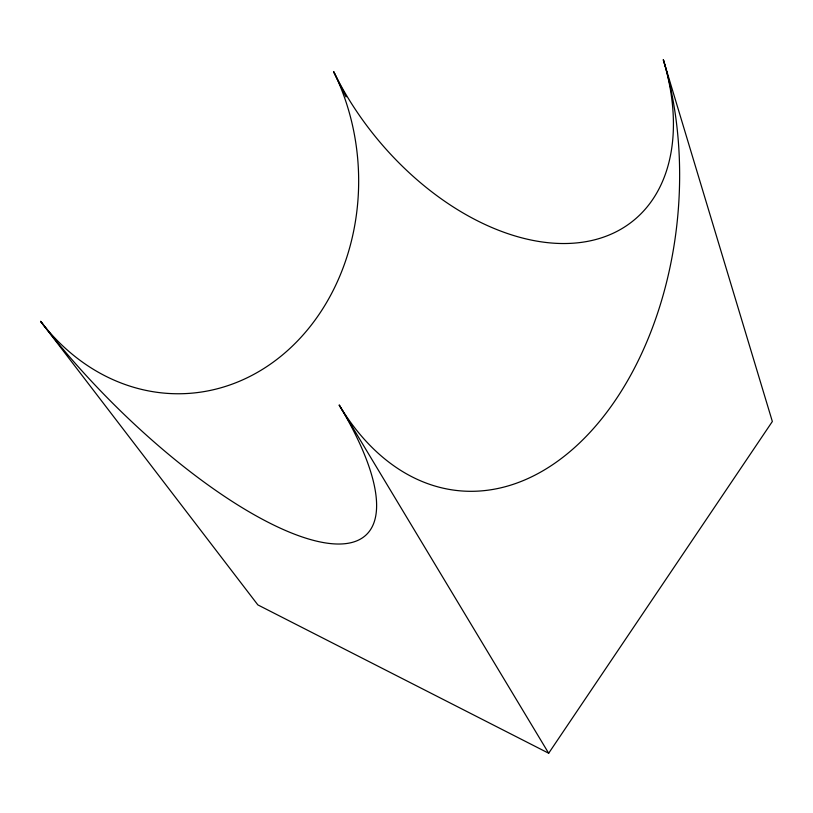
<?xml version="1.0" encoding="UTF-8"?>
<svg xmlns="http://www.w3.org/2000/svg" width="813" height="813" viewBox="0 0 813 813"><rect width="100%" height="100%" fill="white"/><g stroke="black" fill="none" stroke-linecap="round" stroke-linejoin="round"><path stroke-width="1.22" d="M548.673 753.234L772.35 421.49L663.337 59.766A228.158 147.488 51 0 1 568.836 243.433A228.158 147.488 51 0 1 333.726 71.839A215.852 182.935 87.6 0 1 284.164 353.533A215.852 182.935 87.6 0 1 40.65 321.359L257.863 604.902L548.673 753.234L339.234 405.128A293.412 191.98 -84.7 0 0 588.846 433.603A293.412 191.98 -84.7 0 0 663.337 59.766M333.726 71.839L346.033 96.92M339.234 405.128A279.306 89.044 45.5 0 1 311.033 539.7A279.306 89.044 45.5 0 1 40.65 321.359"/></g></svg>
